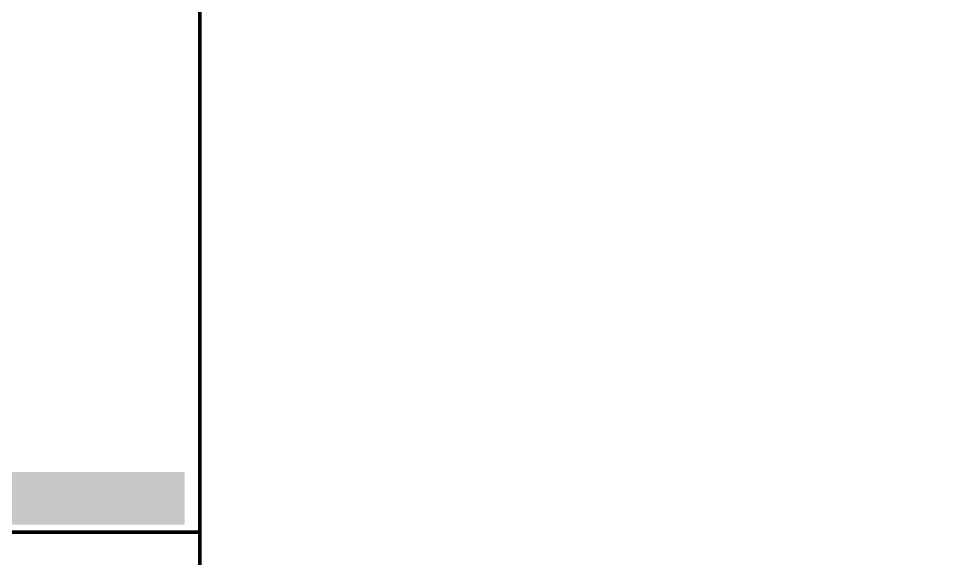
# Model space of a CAD drawing. Header units: millimetres. Extents: x -116965 to 323937, y 291661 to 566926.
# Drawn here: x -43328.6 to -42840.6, y 316824.8 to 317110.8 of the extents above; entities that cross this region are included whole.
import ezdxf

# ---------------------------------------------------------------- set-up
doc = ezdxf.new("R2010")
doc.units = ezdxf.units.MM
doc.layers.add('C00-00-00', color=7, linetype='Continuous')

msp = doc.modelspace()

# ---------------------------------------------------------------- hatches: boundary and pattern name
at = {"layer": 'C00-00-00'}
h = msp.add_hatch(color=256, dxfattribs=at)
h.dxf.hatch_style = 2
h.paths.add_polyline_path([(-43432.539577, 316870.703742), (-43240.566377, 316870.703742), (-43240.566377, 316842.707652), (-43432.539577, 316842.707652)])

# ---------------------------------------------------------------- linework, layer by layer
at = {"layer": 'C00-00-00', "lineweight": 211}
msp.add_lwpolyline([(-43932.469782, 318738.443002), (-43232.567492, 318738.443002), (-43232.567492, 316538.750083), (-43932.469782, 316538.750083)], close=True, dxfattribs=at)
at = {"layer": 'C00-00-00', "lineweight": 100}
for points in [[(-43232.567492, 318638.456958), (-42832.623327, 318638.456958), (-42832.623327, 316638.736127), (-43232.567492, 316638.736127)], [(-43932.469782, 317438.624458), (-43232.567492, 317438.624458), (-43232.567492, 316838.708208), (-43932.469782, 316838.708208)], [(-43932.469782, 316838.708208), (-43232.567492, 316838.708208), (-43232.567492, 316638.736127), (-43932.469782, 316638.736127)]]:
    msp.add_lwpolyline(points, close=True, dxfattribs=at)

doc.saveas('drawing.dxf')
